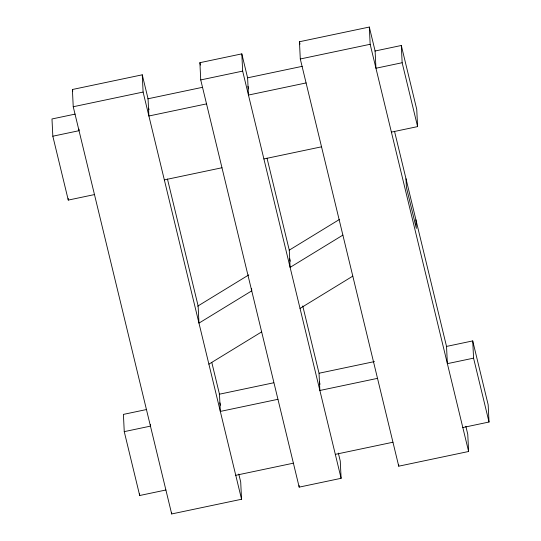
<?xml version="1.0" encoding="UTF-8"?>
<svg xmlns="http://www.w3.org/2000/svg" width="541" height="541" viewBox="0 0 541 541"><rect width="100%" height="100%" fill="white"/><g stroke="black" fill="none" stroke-linecap="round" stroke-linejoin="round"><path stroke-width="0.81" d="M197.614 306.199L248.806 274.889M289.185 250.192L339.66 219.321M342.879 235.112L290.111 267.382L289.266 250.145L267.017 158.128M208.887 364.161L261.655 331.883M300.032 308.417L352.793 276.14M238.777 474.031L240.704 482.017L241.55 499.255L171.686 513.95L73.238 106.746L72.393 89.508L142.256 74.814L148.051 98.766L148.89 116.004L206.527 103.879M338.328 453.088L340.262 461.074L341.107 478.312L299.187 487.13L200.738 79.926L199.893 62.688L241.813 53.87L247.602 77.823L248.447 95.06L306.084 82.935M465.835 426.267L467.762 434.254L468.607 451.492L398.744 466.186L300.296 58.983L299.45 41.745L369.314 27.05L375.109 51.003L375.948 68.24L402.146 62.729L401.307 45.491L374.879 51.05M73.238 106.746L143.101 92.051L142.256 74.814M200.738 79.926L242.659 71.108L241.813 53.87M300.296 58.983L370.159 44.288L369.314 27.05M75.111 114.11L51.983 118.973L52.829 136.21L68.274 200.089L94.472 194.577M147.781 98.82L202.287 87.358M247.704 77.803L302.209 66.34M52.829 136.21L79.027 130.699L78.952 129.137M164.336 179.882L221.972 167.757M263.893 158.939L321.53 146.814M391.393 132.119L417.591 126.608L416.746 109.363L401.307 45.491M146.53 409.53L123.409 414.392L124.254 431.637L139.693 495.509L165.891 489.997M219.2 394.247L273.705 382.778M319.129 373.222L374.453 361.584M446.305 346.47L472.726 340.911L488.171 404.79L489.017 422.027L462.812 427.539M124.254 431.637L150.452 426.125L150.371 424.557M277.952 399.299L220.315 411.424L219.47 394.186L211.788 362.402M377.51 378.355L319.873 390.48L319.028 373.243L302.757 305.949M472.726 340.911L473.571 358.149L447.373 363.66L446.528 346.423L394.511 131.253M235.754 475.302L293.398 463.177M335.312 454.359L392.949 442.234M402.146 62.729L417.591 126.608M473.571 358.149L489.017 422.027M370.159 44.288L468.607 451.492M299.45 41.745L300.032 44.139M248.028 86.445L248.623 88.9M289.685 258.767L290.28 261.229M319.447 381.865L320.042 384.32M242.659 71.108L341.107 478.312M199.893 62.688L200.474 65.082M167.453 179.01L198.121 305.888L198.966 323.126L251.734 290.855L251.619 288.502M148.667 108.207L149.066 109.843M219.896 402.808L220.485 405.263M143.101 92.051L241.55 499.255M72.393 89.508L72.778 91.104M415.914 219.781L416.333 228.403L406.413 187.369L405.993 178.753M398.663 464.543L398.744 466.186M299.105 485.487L299.187 487.13M171.605 512.307L171.686 513.95M139.612 493.865L139.693 495.509M68.193 198.446L68.274 200.089"/></g></svg>
